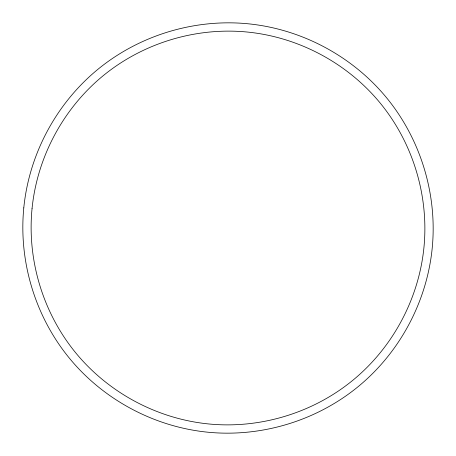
<?xml version="1.0" encoding="UTF-8"?>
<svg xmlns="http://www.w3.org/2000/svg" width="456" height="456" viewBox="0 0 456 456"><rect width="100%" height="100%" fill="white"/><g stroke="black" fill="none" stroke-linecap="round" stroke-linejoin="round"><path stroke-width="0.68" d="M23.786 207.885C18.525 261.453 35.243 316.561 69.38 358.177C103.535 399.775 154.322 426.919 207.885 432.214C261.453 437.475 316.561 420.757 358.177 386.62C399.775 352.465 426.919 301.678 432.214 248.115C437.475 194.547 420.757 139.439 386.62 97.823C352.465 56.225 301.678 29.081 248.115 23.786C194.547 18.525 139.439 35.243 97.823 69.38C56.225 103.535 29.081 154.322 23.786 207.885M32.04 208.7C26.989 260.102 43.035 312.981 75.787 352.915C108.568 392.833 157.297 418.882 208.7 423.96C260.102 429.01 312.981 412.971 352.915 380.213C392.833 347.432 418.882 298.703 423.96 247.3C429.01 195.898 412.971 143.019 380.213 103.084C347.432 63.167 298.703 37.118 247.3 32.04C195.898 26.989 143.019 43.035 103.084 75.787C63.167 108.568 37.118 157.297 32.04 208.7"/></g></svg>
